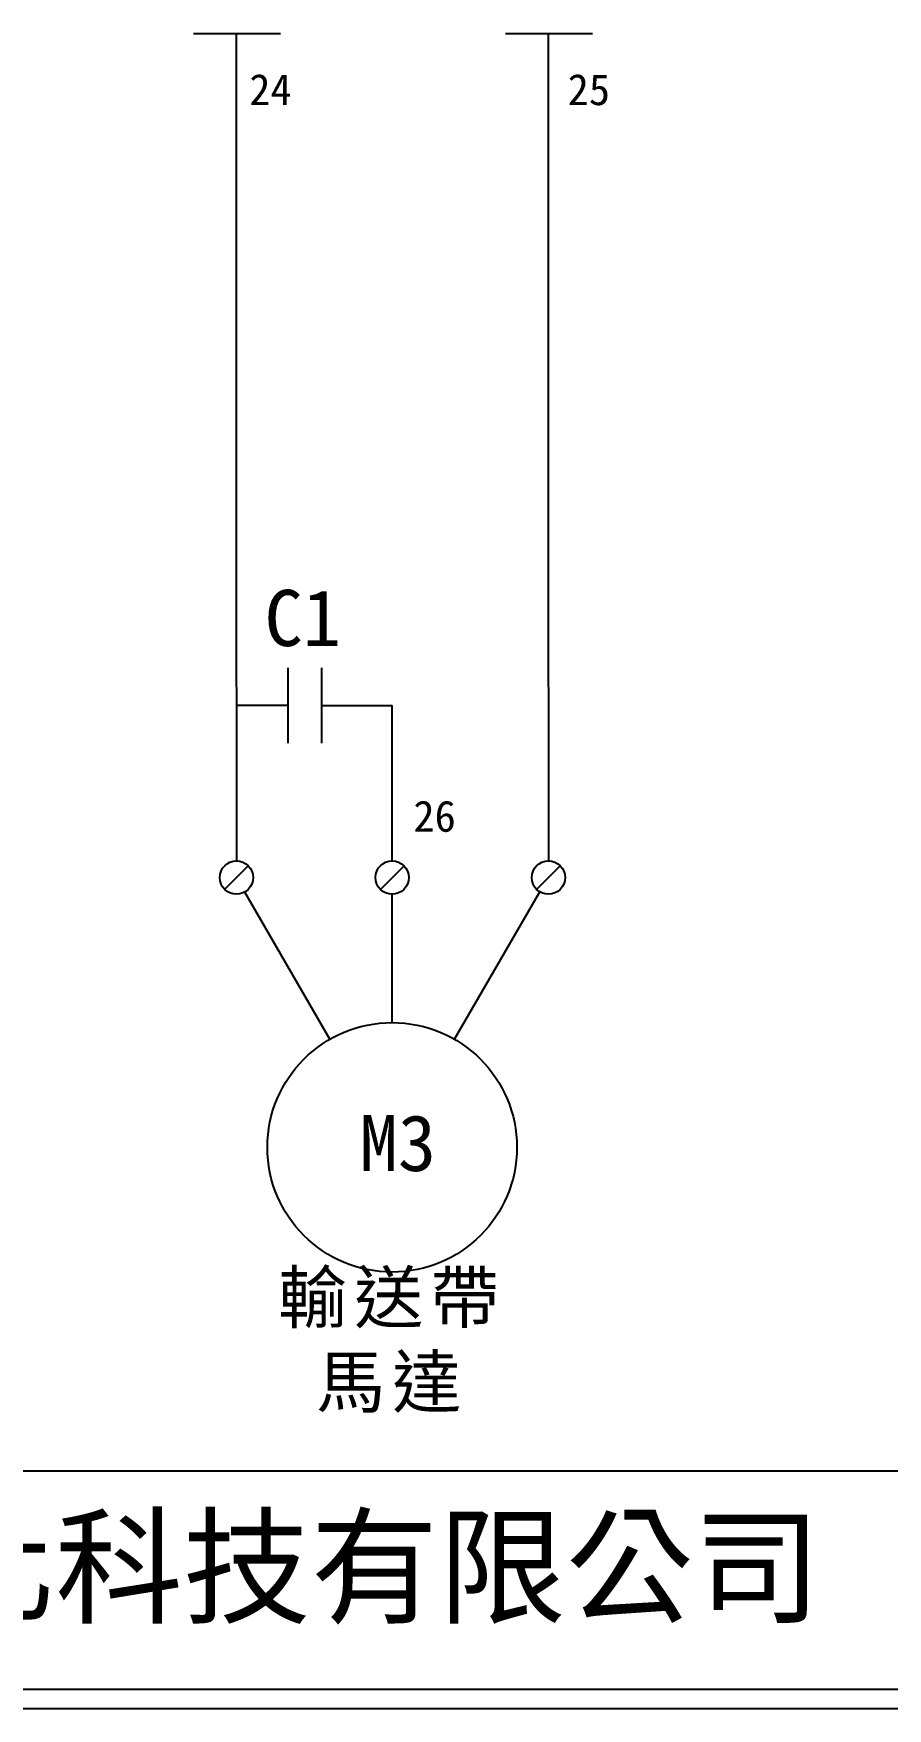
# Model space of a CAD drawing. Extents: x -24 to 263, y 255 to 459.
# Drawn here: x 54.5 to 109.3, y 255.5 to 362.9 of the extents above; entities that cross this region are included whole.
import ezdxf

# ---------------------------------------------------------------- set-up
doc = ezdxf.new("R2010")
doc.units = 0
doc.layers.get('0').update_dxf_attribs({"linetype": 'CONTINUOUS'})
doc.layers.add('圖框層', color=7, linetype='CONTINUOUS')
doc.layers.add('標尺寸層', color=3, linetype='CONTINUOUS')
doc.styles.add('STSL', font='KAIU.TTF')
doc.styles.add('標楷體', font='KAIU.TTF')

msp = doc.modelspace()

# ---------------------------------------------------------------- linework, layer by layer
for p, q in [((67.54, 362.9), (67.54, 357.04)), ((87.54, 362.9), (87.54, 357.04)), ((67.54, 357.04), (67.55, 332.13)), ((87.54, 357.04), (87.55, 332.13)), ((67.55, 332.13), (67.56, 309.84)), ((87.55, 332.13), (87.56, 309.84)), ((68.31, 309.53), (66.8, 308.01)), ((78.3, 309.53), (76.79, 308.01)), ((88.31, 309.53), (86.8, 308.01)), ((73.54, 298.4), (68.09, 307.84)), ((81.54, 298.4), (87, 307.85))]:
    msp.add_line(p, q)
for centre, radius in [((67.56, 308.77), 1.07), ((77.54, 308.77), 1.07), ((87.56, 308.77), 1.07), ((77.54, 291.47), 8)]:
    msp.add_circle(centre, radius)
at = {"layer": '圖框層', "color": 7}
for p, q in [((-22.33, 270.73), (262.17, 270.73)), ((-22.33, 256.73), (262.17, 256.73)), ((-23.58, 255.48), (263.42, 255.48))]:
    msp.add_line(p, q, dxfattribs=at)
at = {"layer": '標尺寸層', "color": 7}
for p, q in [((64.81, 362.9), (70.38, 362.9)), ((67.54, 362.9), (67.54, 357.04)), ((84.81, 362.9), (90.38, 362.9)), ((70.88, 317.4), (70.88, 322.22)), ((73.04, 317.4), (73.04, 322.22)), ((70.88, 319.81), (67.55, 319.81)), ((73.04, 319.81), (77.54, 319.81)), ((77.54, 309.84), (77.54, 319.81)), ((77.54, 299.47), (77.54, 307.7))]:
    msp.add_line(p, q, dxfattribs=at)

# ---------------------------------------------------------------- texts
at = {"color": 0, "insert": (77.54, 283.47), "char_height": 3.25, "width": 24.1454, "attachment_point": 2, "style": '標楷體'}
msp.add_mtext('{\\T1.1;輸送帶\\P馬達}', dxfattribs=at)
at = {"layer": '圖框層', "color": 4, "style": 'STSL'}
for s, height, p in [('24', 2, (68.38, 358.31)), ('25', 2, (88.79, 358.31)), ('C1', 3.6, (69.36, 323.62)), ('26', 2, (78.9, 311.71)), ('M3', 3.6, (75.46, 289.95)), ('泓陞自動化科技有限公司', 6, (15.02, 261.56))]:
    msp.add_text(s, height=height, dxfattribs=at).set_placement(p)

doc.saveas('drawing.dxf')
